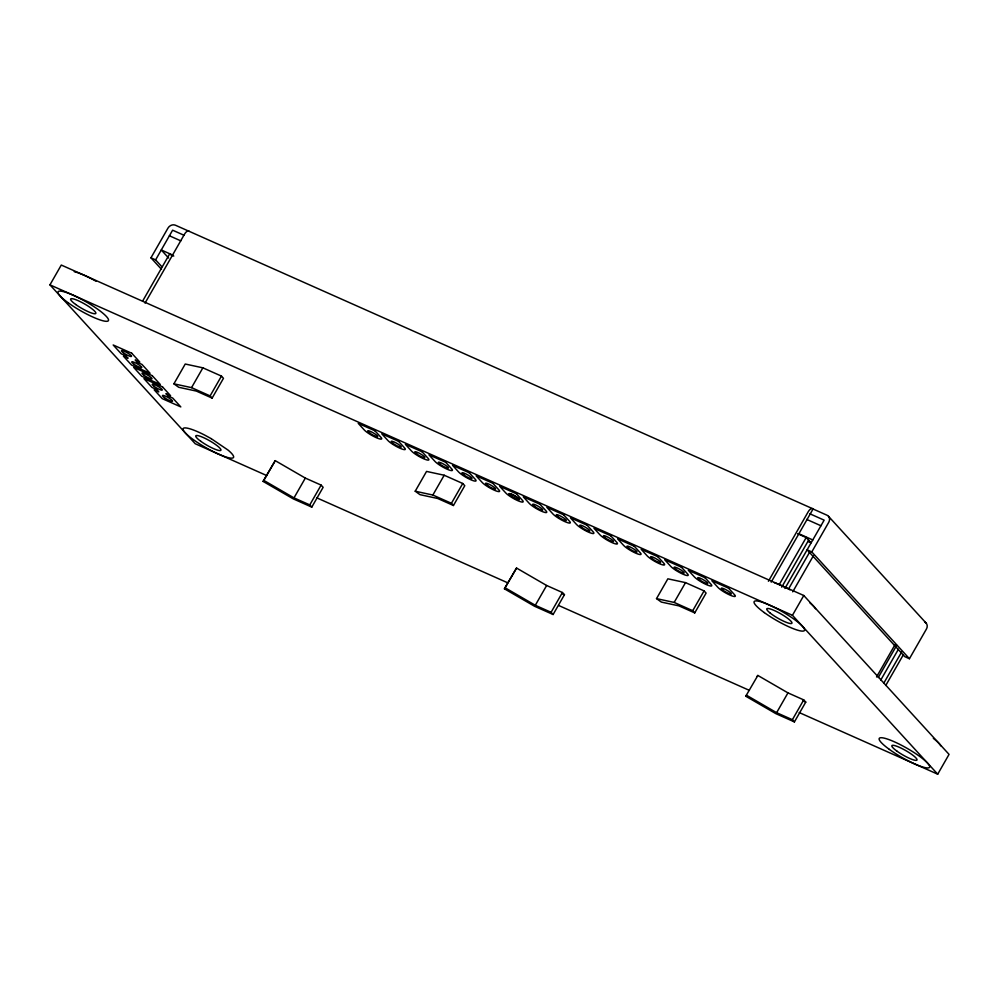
<?xml version="1.0" encoding="UTF-8"?>
<svg xmlns="http://www.w3.org/2000/svg" width="999" height="999" viewBox="0 0 999 999"><rect width="100%" height="100%" fill="white"/><g stroke="black" fill="none" stroke-linecap="round" stroke-linejoin="round"><path stroke-width="1.5" d="M266.82 475.599L195.217 443.731L49.95 284.852L61.289 265.047L803.783 595.504L949.05 754.382L937.711 774.188L799.2 712.549M161.463 269.305L150.961 257.817L167.969 228.109A5.794 4.97 -42.4 0 1 175.449 225.225L812.449 508.603M161.9 266.77L155.607 259.877L172.615 230.182L184.016 235.252M142.595 301.149L169.505 254.171L173.776 256.069M145.03 303.109L184.515 234.166A5.794 2.797 -66 0 1 189.086 231.181M173.901 383.828L185.24 364.023L202.884 367.832L221.453 376.099L223.464 378.309L212.125 398.102L196.353 391.084L178.696 387.275L173.901 383.828L191.546 387.637L210.102 395.904L212.125 398.102M191.546 387.637L202.884 367.832M210.102 395.904L221.453 376.099M263.124 481.418L275.237 460.651L305.332 478.084L321.116 485.102L323.139 487.312L311.788 507.117L293.231 498.851L263.124 481.418L275.237 460.651M263.898 480.444L293.993 497.889L305.332 478.084M311.788 507.117L309.777 504.907L321.116 485.102M415.209 491.221L426.548 471.416L444.193 475.237L462.762 483.491L464.772 485.701L453.434 505.506L437.662 498.476L420.017 494.667L415.209 491.221L432.854 495.042L451.423 503.296L453.434 505.506M432.854 495.042L444.193 475.237M451.423 503.296L462.762 483.491M504.433 588.811L516.545 568.044L546.653 585.489L562.425 592.507L564.447 594.717L553.109 614.51L534.54 606.256L504.433 588.811L516.545 568.044M505.207 587.849L535.302 605.282L546.653 585.489M553.109 614.51L551.086 612.312L562.425 592.507M656.518 598.626L667.856 578.821L685.514 582.629L704.07 590.896L706.093 593.094L694.742 612.899L678.97 605.881L661.326 602.072L656.518 598.626L674.163 602.434L692.732 610.701L694.742 612.899M674.163 602.434L685.514 582.629M692.732 610.701L704.07 590.896M768.406 581.256L808.216 511.75A5.794 2.797 -66 0 1 813.061 509.003L826.985 515.197A5.794 4.97 -42.4 0 1 828.795 522.215L811.787 551.923L909.427 658.728L926.448 629.02A5.794 4.97 -42.4 0 0 924.637 622.002M771.191 582.13L813.061 509.003M779.295 584.515L806.193 537.537L797.652 533.728M781.717 587.162L808.616 540.184M784.902 588.461L824.15 520.154L809.902 513.811M788.86 588.423L809.615 552.185M792.731 591.833L813.486 555.594M745.754 696.216L757.854 675.449L787.961 692.881L803.733 699.899L805.756 702.11L794.417 721.915L775.848 713.648L745.754 696.216L746.515 695.242L776.623 712.687L792.394 719.705L794.417 721.915M937.711 774.188L792.444 615.309L803.783 595.504M776.623 712.687L787.961 692.881M792.394 719.705L803.733 699.899M876.548 676.96L894.992 644.742M878.283 677.509L896.74 645.292M880.706 680.157L898.388 649.288M883.865 683.029L901.672 651.935M885.776 685.439L903.283 654.857M757.092 676.41L757.854 675.449M169.405 235.776L180.807 240.859M806.692 519.405L820.941 525.761M172.677 255.057L161.276 249.975L168.619 258.017M798.551 533.603L812.811 539.959M808.191 541.558L811.038 542.832L806.193 537.537M150.961 257.817L155.607 259.877M811.787 551.923L807.142 549.862L904.794 656.655L909.427 658.728M49.95 284.852L792.444 615.309M561.788 593.531L564.447 594.717M803.109 700.936L805.756 702.11M316.633 497.777L507.392 582.667M558.628 605.469L749.375 690.371M293.993 497.889L309.777 504.907M535.302 605.282L551.086 612.312M828.546 516.371L926.198 623.176M74.238 271.691A28.996 5.232 29.8 0 1 96.129 281.268M933.341 738.348A28.996 5.232 29.8 0 1 940.783 745.853M774.25 582.642A28.996 5.232 29.8 0 1 790.022 589.86M809.914 602.859A28.996 5.232 29.8 0 1 815.546 608.753M374.95 430.806L358.241 423.364L364.298 429.995A10.44 1.886 29.8 0 0 376.286 437.674A10.44 1.886 29.8 0 0 381.006 437.425L374.95 430.806M398.526 441.296L381.818 433.866L387.874 440.484A10.44 1.886 29.8 0 0 399.862 448.176A10.44 1.886 29.8 0 0 404.583 447.914L398.526 441.296M422.102 451.785L405.394 444.355L411.451 450.974A10.44 1.886 29.8 0 0 423.439 458.666A10.44 1.886 29.8 0 0 428.159 458.404L422.102 451.785M445.679 462.275L428.971 454.845L435.027 461.463A10.44 1.886 29.8 0 0 447.003 469.155A10.44 1.886 29.8 0 0 451.723 468.906L445.679 462.275M469.268 472.777L452.559 465.347L458.616 471.965A10.44 1.886 29.8 0 0 470.604 479.657A10.44 1.886 29.8 0 0 475.324 479.395L469.268 472.777M492.844 483.266L476.136 475.836L482.192 482.455A10.44 1.886 29.8 0 0 494.168 490.147A10.44 1.886 29.8 0 0 498.901 489.897L492.844 483.266M516.421 493.768L499.712 486.326L505.769 492.944A10.44 1.886 29.8 0 0 517.744 500.636A10.44 1.886 29.8 0 0 522.465 500.387L516.421 493.768M539.972 504.245L523.264 496.815L529.32 503.434A10.44 1.886 29.8 0 0 541.308 511.126A10.44 1.886 29.8 0 0 546.028 510.864L539.972 504.245M563.548 514.735L546.84 507.305L552.897 513.923A10.44 1.886 29.8 0 0 564.872 521.615A10.44 1.886 29.8 0 0 569.605 521.366L563.548 514.735M587.125 525.237L570.417 517.794L576.473 524.413A10.44 1.886 29.8 0 0 588.448 532.105A10.44 1.886 29.8 0 0 593.169 531.855L587.125 525.237M610.701 535.726L593.993 528.284L600.037 534.915A10.44 1.886 29.8 0 0 612.025 542.594A10.44 1.886 29.8 0 0 616.745 542.345L610.701 535.726M634.265 546.216L617.569 538.786L623.613 545.404A10.44 1.886 29.8 0 0 635.601 553.096A10.44 1.886 29.8 0 0 640.322 552.834L634.265 546.216M657.866 556.718L641.158 549.275L647.202 555.906A10.44 1.886 29.8 0 0 659.19 563.586A10.44 1.886 29.8 0 0 663.91 563.336L657.866 556.718M681.43 567.207L664.735 559.777L670.779 566.396A10.44 1.886 29.8 0 0 682.767 574.088A10.44 1.886 29.8 0 0 687.487 573.826L681.43 567.207M705.007 577.697L688.299 570.267L694.355 576.885A10.44 1.886 29.8 0 0 706.343 584.577A10.44 1.886 29.8 0 0 711.063 584.315L705.007 577.697M728.571 588.186L711.862 580.744L717.919 587.375A10.44 1.886 29.8 0 0 729.894 595.054A10.44 1.886 29.8 0 0 734.615 594.805L728.571 588.186M131.743 353.234L113.187 344.98L121.254 353.808L125.886 355.869L128.072 358.254L123.426 356.181L131.506 365.01L150.062 373.276L141.995 364.448L137.35 362.387L135.177 360.002L139.81 362.063L131.743 353.234M152.235 375.661L133.679 367.395L141.746 376.223L160.315 384.49L152.235 375.661M162.487 386.863L143.931 378.609L151.998 387.437L156.643 389.498L158.816 391.883L154.183 389.822L162.25 398.638L180.807 406.905L172.74 398.077L168.094 396.016L165.921 393.631L170.567 395.691L162.487 386.863M211.189 438.636L204.595 435.04A28.996 5.232 29.8 0 0 184.34 431.78A28.996 5.232 29.8 0 0 220.404 454.92A28.996 5.232 29.8 0 0 228.134 450.149L211.189 438.636M440.359 464.498A5.794 1.049 29.8 0 0 448.401 468.069A5.794 1.049 29.8 0 0 441.358 462.974A5.794 1.049 29.8 0 0 440.359 464.498M164.485 397.677A5.794 1.049 29.8 0 0 172.527 401.248A5.794 1.049 29.8 0 0 165.472 396.153A5.794 1.049 29.8 0 0 164.485 397.677M154.233 386.463A5.794 1.049 29.8 0 0 162.275 390.047A5.794 1.049 29.8 0 0 155.232 384.94A5.794 1.049 29.8 0 0 154.233 386.463M487.537 485.489A5.794 1.049 29.8 0 0 495.566 489.06A5.794 1.049 29.8 0 0 488.523 483.966A5.794 1.049 29.8 0 0 487.537 485.489M534.665 506.468A5.794 1.049 29.8 0 0 542.694 510.039A5.794 1.049 29.8 0 0 535.651 504.945A5.794 1.049 29.8 0 0 534.665 506.468M511.088 495.979A5.794 1.049 29.8 0 0 519.118 499.55A5.794 1.049 29.8 0 0 512.1 494.455A5.794 1.049 29.8 0 0 511.088 495.979A5.794 1.049 29.8 0 0 519.143 499.562A5.794 1.049 29.8 0 0 512.087 494.455A5.794 1.049 29.8 0 0 511.101 495.979M369.642 433.017A5.794 1.049 29.8 0 0 377.684 436.6A5.794 1.049 29.8 0 0 370.629 431.506A5.794 1.049 29.8 0 0 369.642 433.017M393.219 443.519A5.794 1.049 29.8 0 0 401.248 447.09A5.794 1.049 29.8 0 0 394.205 441.995A5.794 1.049 29.8 0 0 393.219 443.519M416.795 454.008A5.794 1.049 29.8 0 0 424.825 457.579A5.794 1.049 29.8 0 0 417.782 452.485A5.794 1.049 29.8 0 0 416.795 454.008M558.241 516.958A5.794 1.049 29.8 0 0 566.271 520.529A5.794 1.049 29.8 0 0 559.228 515.434A5.794 1.049 29.8 0 0 558.241 516.958M68.194 302.784A28.996 5.232 29.8 0 0 108.379 320.667A28.996 5.232 29.8 0 0 73.152 295.18A28.996 5.232 29.8 0 0 68.194 302.784M764.285 612.587A28.996 5.232 29.8 0 0 804.47 630.469A28.996 5.232 29.8 0 0 769.242 604.982A28.996 5.232 29.8 0 0 764.285 612.587M889.372 749.4A28.996 5.232 29.8 0 0 929.557 767.282A28.996 5.232 29.8 0 0 894.33 741.795A28.996 5.232 29.8 0 0 889.372 749.4M75.712 304.495A14.498 2.622 29.8 0 0 95.804 313.436A14.498 2.622 29.8 0 0 78.197 300.687A14.498 2.622 29.8 0 0 75.712 304.495M463.961 475A5.794 1.049 29.8 0 0 471.99 478.571A5.794 1.049 29.8 0 0 464.947 473.476A5.794 1.049 29.8 0 0 463.961 475M123.489 352.834A5.794 1.049 29.8 0 0 131.518 356.418A5.794 1.049 29.8 0 0 124.475 351.311A5.794 1.049 29.8 0 0 123.489 352.834M723.251 590.397A5.794 1.049 29.8 0 0 731.293 593.98A5.794 1.049 29.8 0 0 724.25 588.886A5.794 1.049 29.8 0 0 723.251 590.397M676.123 569.43A5.794 1.049 29.8 0 0 684.165 573.001A5.794 1.049 29.8 0 0 677.122 567.907A5.794 1.049 29.8 0 0 676.123 569.43M896.89 751.111A14.498 2.622 29.8 0 0 916.982 760.052A14.498 2.622 29.8 0 0 899.375 747.314A14.498 2.622 29.8 0 0 896.89 751.111M581.805 527.447A5.794 1.049 29.8 0 0 589.847 531.031A5.794 1.049 29.8 0 0 582.804 525.924A5.794 1.049 29.8 0 0 581.805 527.447M605.382 537.937A5.794 1.049 29.8 0 0 613.423 541.52A5.794 1.049 29.8 0 0 606.381 536.426A5.794 1.049 29.8 0 0 605.382 537.937M143.981 375.249A5.794 1.049 29.8 0 0 152.023 378.833A5.794 1.049 29.8 0 0 144.98 373.738A5.794 1.049 29.8 0 0 143.981 375.249M133.741 364.048A5.794 1.049 29.8 0 0 141.771 367.62A5.794 1.049 29.8 0 0 134.728 362.525A5.794 1.049 29.8 0 0 133.741 364.048M652.547 558.928A5.794 1.049 29.8 0 0 660.589 562.512A5.794 1.049 29.8 0 0 653.546 557.417A5.794 1.049 29.8 0 0 652.547 558.928M628.958 548.439A5.794 1.049 29.8 0 0 637 552.01A5.794 1.049 29.8 0 0 629.957 546.915A5.794 1.049 29.8 0 0 628.958 548.439M770.192 613.074A14.498 2.622 29.8 0 0 791.483 623.513A14.498 2.622 29.8 0 0 776.323 611.45A14.498 2.622 29.8 0 0 770.192 613.074M200.799 441.308A14.498 2.622 29.8 0 0 220.904 450.249A14.498 2.622 29.8 0 0 203.284 437.512A14.498 2.622 29.8 0 0 200.799 441.308M699.7 579.919A5.794 1.049 29.8 0 0 707.742 583.491A5.794 1.049 29.8 0 0 700.686 578.396A5.794 1.049 29.8 0 0 699.7 579.919"/></g></svg>
